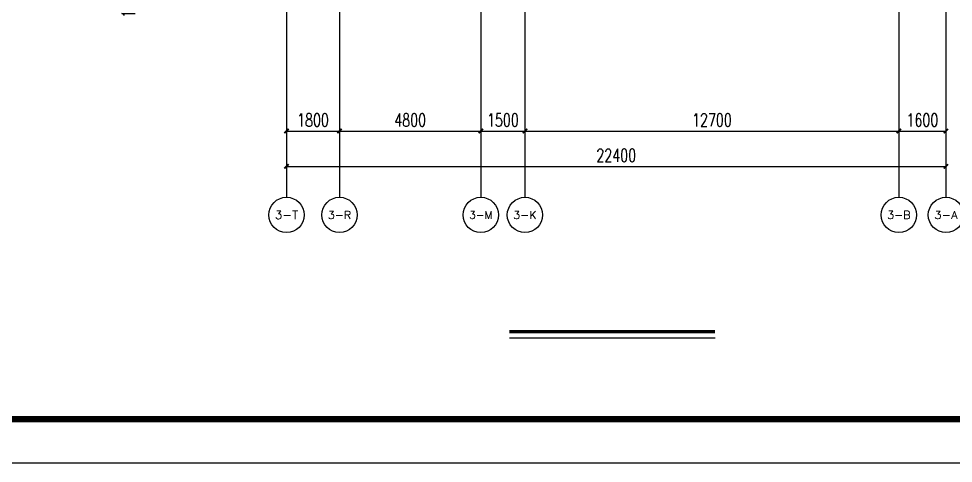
# Model space of a CAD drawing. Extents: x -59851 to 653804, y -249523 to 437614.
# Drawn here: x 413560 to 445307, y 348488 to 363590 of the extents above; entities that cross this region are included whole.
import ezdxf
from ezdxf.enums import TextEntityAlignment as Align

# ---------------------------------------------------------------- set-up
doc = ezdxf.new("R2010")
doc.units = 0
doc.header["$LTSCALE"] = 1000
doc.header["$MEASUREMENT"] = 0
for name, color, linetype in [('A-第三道尺寸线', 105, 'Continuous'), ('AXIS', 3, 'Continuous'), ('AXIS_TEXT', 7, 'Continuous'), ('DIM_SYMB', 3, 'Continuous'), ('DOTE', 16, 'Continuous'), ('LABEL_FIXBOX_PM', 7, 'Continuous'), ('LABEL_TXT_PM', 1, 'Continuous')]:
    doc.layers.add(name, color=color, linetype=linetype)
doc.styles.add('_TCH_AXIS', font='COMPLEX', dxfattribs={"bigfont": 'GBCBIG'})
doc.styles.add('_TCH_DIM_T3', font='SIMPLEX.shx', dxfattribs={"width": 0.705882, "bigfont": 'GBCBIG.shx'})
doc.styles.add('COMPLEX', font='COMPLEX')
doc.styles.add('LABEL_TXT_PM', font='pm_njadri_romans1.shx', dxfattribs={"width": 0.7, "bigfont": 'pm_njadri_hztxt.shx'})
doc.dimstyles.new('_TCH_ARCH&&150', dxfattribs={"dimtxt": 446.25, "dimasz": 150, "dimexe": 375, "dimexo": 450, "dimgap": 150, "dimtad": 1, "dimdec": 0, "dimzin": 0, "dimdsep": 46, "dimtxsty": '_TCH_DIM_T3', "dimblk": 'ARCHTICK', "dimcen": 0.09, "dimclrt": 7, "dimazin": 2, "dimtfac": 1, "dimtdec": 0, "dimtix": 1, "dimtmove": 2, "dimatfit": 3, "dimfxl": 0, "dimtolj": 1, "dimtzin": 0, "dimarcsym": 0})

# ---------------------------------------------------------------- blocks, each defined once
blk = doc.blocks.new('PMSheet_A1_20150113_5-3892016032414355901')
at = {"layer": 'LABEL_FIXBOX_PM'}
blk.add_lwpolyline([(0, 594), (841, 594), (841, 0), (0, 0)], close=True, dxfattribs=at)
at = {"layer": 'LABEL_FIXBOX_PM', "const_width": 1.4}
blk.add_lwpolyline([(831, 584), (25, 584), (25, 10), (831, 10)], close=True, dxfattribs=at)
at = {"layer": 'LABEL_TXT_PM', "style": 'LABEL_TXT_PM'}
for tag, height, width, p in [('修改图应说明理由', 4.5, 0.7, (788.35, 468.8)), ('出图章签名', 4.5, 0.7, (759.46, 338.09)), ('建设单位_U01', 4.5, 0.7, (800.9, 212.14)), ('建设单位', 4.5, 0.7, (800.9, 210.2)), ('建设单位_D01', 4.5, 0.7, (800.9, 207.4)), ('项目名称_U01', 4.5, 0.7, (800.9, 200.42)), ('项目名称', 4.5, 0.7, (800.9, 198.19)), ('项目名称_D01', 4.5, 0.7, (800.9, 195.3)), ('设计编号', 4.5, 0.6, (780.76, 187.9)), ('分项号', 4.5, 0.6, (820.26, 188)), ('项目经理', 4.5, 0.7, (780.26, 172)), ('项目经理签名', 4.5, 0.7, (810.18, 172.26)), ('审定', 4.5, 0.7, (780.26, 163.9)), ('审定签名', 4.5, 0.7, (810.18, 164.16)), ('审核', 4.5, 0.7, (780.26, 156)), ('审核签名', 4.5, 0.7, (810.18, 156.26)), ('项目负责', 4.5, 0.7, (780.26, 148)), ('项目负责签名', 4.5, 0.7, (810.18, 148.26)), ('专业负责', 4.5, 0.7, (780.26, 140)), ('专业负责签名', 4.5, 0.7, (810.18, 140.26)), ('校对', 4.5, 0.7, (780.26, 131.9)), ('校对签名', 4.5, 0.7, (810.18, 132.16)), ('设计签名', 4.5, 0.7, (810.18, 124.26)), ('设计', 4.5, 0.7, (780.26, 124)), ('绘制', 4.5, 0.7, (780.26, 115.9)), ('绘制签名', 4.5, 0.7, (810.18, 116.16)), ('方案_01', 4.5, 0.7, (780.26, 95.9)), ('方案_01签名', 4.5, 0.7, (810.18, 96.16)), ('方案_02签名', 4.5, 0.7, (810.18, 88.16)), ('方案_02', 4.5, 0.7, (780.26, 87.9)), ('方案_03', 4.5, 0.7, (780.29, 79.9)), ('方案_03签名', 4.5, 0.7, (810.2, 80.16)), ('方案_04', 4.5, 0.7, (780.26, 71.9)), ('方案_04签名', 4.5, 0.7, (810.18, 72.16)), ('图名_U02', 4.5, 0.7, (790.5, 60.2)), ('图名_U01', 4.5, 0.7, (790.5, 54.2)), ('图名', 4.5, 0.7, (790.5, 47.96)), ('图名_D01', 4.5, 0.7, (790.5, 42.4)), ('图名_D02', 4.5, 0.7, (790.5, 37)), ('图号', 3.5, 0.7, (760.97, 20.95)), ('图档号', 3.5, 0.7, (781.1, 20.95)), ('日期', 3.5, 0.7, (801.07, 20.95)), ('版本号', 3.5, 0.7, (820.27, 20.95))]:
    blk.add_attdef(tag, text='', height=height, dxfattribs=dict(at, width=width)).set_placement(p, align=Align.CENTER)
blk = doc.blocks.new('_ArchTick')
at = {"color": 0, "linetype": 'ByBlock', "const_width": 0.4}
blk.add_lwpolyline([(-0.5, -0.5), (0.5, 0.5)], dxfattribs=at)
blk = doc.blocks.new('*D3797')
at = {"layer": 'AXIS', "color": 0, "lineweight": -2, "transparency": 16777216}
for p, q in [((422657, 363074), (422657, 359399)), ((424457, 363074), (424457, 359399)), ((422657, 359774), (424457, 359774))]:
    blk.add_line(p, q, dxfattribs=at)
at = {"layer": 'Defpoints', "color": 0, "transparency": 16777216}
for p in [(422657, 363524), (424457, 363524), (424457, 359774)]:
    blk.add_point(p, dxfattribs=at)
at = {"layer": 'AXIS', "color": 0, "lineweight": -2, "transparency": 16777216, "xscale": 150, "yscale": 150, "zscale": 150, "rotation": 180}
blk.add_blockref('_ArchTick', (422657, 359774), dxfattribs=at)
at = {"layer": 'AXIS', "color": 0, "lineweight": -2, "transparency": 16777216, "xscale": 150, "yscale": 150, "zscale": 150}
blk.add_blockref('_ArchTick', (424457, 359774), dxfattribs=at)
at = {"layer": 'AXIS', "color": 7, "transparency": 16777216, "insert": (423557, 360147), "char_height": 446.2, "attachment_point": 5, "style": '_TCH_DIM_T3'}
blk.add_mtext('\\A1;1800', dxfattribs=at)
blk = doc.blocks.new('*D3798')
at = {"layer": 'AXIS', "color": 0, "lineweight": -2, "transparency": 16777216}
for p, q in [((424457, 363074), (424457, 359399)), ((429257, 363074), (429257, 359399)), ((424457, 359774), (429257, 359774))]:
    blk.add_line(p, q, dxfattribs=at)
at = {"layer": 'Defpoints', "color": 0, "transparency": 16777216}
for p in [(424457, 363524), (429257, 363524), (429257, 359774)]:
    blk.add_point(p, dxfattribs=at)
at = {"layer": 'AXIS', "color": 0, "lineweight": -2, "transparency": 16777216, "xscale": 150, "yscale": 150, "zscale": 150, "rotation": 180}
blk.add_blockref('_ArchTick', (424457, 359774), dxfattribs=at)
at = {"layer": 'AXIS', "color": 0, "lineweight": -2, "transparency": 16777216, "xscale": 150, "yscale": 150, "zscale": 150}
blk.add_blockref('_ArchTick', (429257, 359774), dxfattribs=at)
at = {"layer": 'AXIS', "color": 7, "transparency": 16777216, "insert": (426857, 360147), "char_height": 446.2, "attachment_point": 5, "style": '_TCH_DIM_T3'}
blk.add_mtext('\\A1;4800', dxfattribs=at)
blk = doc.blocks.new('*D3799')
at = {"layer": 'AXIS', "color": 0, "lineweight": -2, "transparency": 16777216}
for p, q in [((429257, 363074), (429257, 359399)), ((430757, 363074), (430757, 359399)), ((429257, 359774), (430757, 359774))]:
    blk.add_line(p, q, dxfattribs=at)
at = {"layer": 'Defpoints', "color": 0, "transparency": 16777216}
for p in [(429257, 363524), (430757, 363524), (430757, 359774)]:
    blk.add_point(p, dxfattribs=at)
at = {"layer": 'AXIS', "color": 0, "lineweight": -2, "transparency": 16777216, "xscale": 150, "yscale": 150, "zscale": 150, "rotation": 180}
blk.add_blockref('_ArchTick', (429257, 359774), dxfattribs=at)
at = {"layer": 'AXIS', "color": 0, "lineweight": -2, "transparency": 16777216, "xscale": 150, "yscale": 150, "zscale": 150}
blk.add_blockref('_ArchTick', (430757, 359774), dxfattribs=at)
at = {"layer": 'AXIS', "color": 7, "transparency": 16777216, "insert": (430007, 360147), "char_height": 446.2, "attachment_point": 5, "style": '_TCH_DIM_T3'}
blk.add_mtext('\\A1;1500', dxfattribs=at)
blk = doc.blocks.new('*D3800')
at = {"layer": 'AXIS', "color": 0, "lineweight": -2, "transparency": 16777216}
for p, q in [((430757, 363074), (430757, 359399)), ((443457, 363074), (443457, 359399)), ((430757, 359774), (443457, 359774))]:
    blk.add_line(p, q, dxfattribs=at)
at = {"layer": 'Defpoints', "color": 0, "transparency": 16777216}
for p in [(430757, 363524), (443457, 363524), (443457, 359774)]:
    blk.add_point(p, dxfattribs=at)
at = {"layer": 'AXIS', "color": 0, "lineweight": -2, "transparency": 16777216, "xscale": 150, "yscale": 150, "zscale": 150, "rotation": 180}
blk.add_blockref('_ArchTick', (430757, 359774), dxfattribs=at)
at = {"layer": 'AXIS', "color": 0, "lineweight": -2, "transparency": 16777216, "xscale": 150, "yscale": 150, "zscale": 150}
blk.add_blockref('_ArchTick', (443457, 359774), dxfattribs=at)
at = {"layer": 'AXIS', "color": 7, "transparency": 16777216, "insert": (437107, 360147), "char_height": 446.2, "attachment_point": 5, "style": '_TCH_DIM_T3'}
blk.add_mtext('\\A1;12700', dxfattribs=at)
blk = doc.blocks.new('*D3801')
at = {"layer": 'AXIS', "color": 0, "lineweight": -2, "transparency": 16777216}
for p, q in [((443457, 363074), (443457, 359399)), ((445057, 363074), (445057, 359399)), ((443457, 359774), (445057, 359774))]:
    blk.add_line(p, q, dxfattribs=at)
at = {"layer": 'Defpoints', "color": 0, "transparency": 16777216}
for p in [(443457, 363524), (445057, 363524), (445057, 359774)]:
    blk.add_point(p, dxfattribs=at)
at = {"layer": 'AXIS', "color": 0, "lineweight": -2, "transparency": 16777216, "xscale": 150, "yscale": 150, "zscale": 150, "rotation": 180}
blk.add_blockref('_ArchTick', (443457, 359774), dxfattribs=at)
at = {"layer": 'AXIS', "color": 0, "lineweight": -2, "transparency": 16777216, "xscale": 150, "yscale": 150, "zscale": 150}
blk.add_blockref('_ArchTick', (445057, 359774), dxfattribs=at)
at = {"layer": 'AXIS', "color": 7, "transparency": 16777216, "insert": (444257, 360147), "char_height": 446.2, "attachment_point": 5, "style": '_TCH_DIM_T3'}
blk.add_mtext('\\A1;1600', dxfattribs=at)
blk = doc.blocks.new('*D3802')
at = {"layer": 'AXIS', "color": 0, "lineweight": -2, "transparency": 16777216}
for p, q in [((422657, 363074), (422657, 358199)), ((445057, 363074), (445057, 358199)), ((422657, 358574), (445057, 358574))]:
    blk.add_line(p, q, dxfattribs=at)
at = {"layer": 'Defpoints', "color": 0, "transparency": 16777216}
for p in [(422657, 363524), (445057, 363524), (445057, 358574)]:
    blk.add_point(p, dxfattribs=at)
at = {"layer": 'AXIS', "color": 0, "lineweight": -2, "transparency": 16777216, "xscale": 150, "yscale": 150, "zscale": 150, "rotation": 180}
blk.add_blockref('_ArchTick', (422657, 358574), dxfattribs=at)
at = {"layer": 'AXIS', "color": 0, "lineweight": -2, "transparency": 16777216, "xscale": 150, "yscale": 150, "zscale": 150}
blk.add_blockref('_ArchTick', (445057, 358574), dxfattribs=at)
at = {"layer": 'AXIS', "color": 7, "transparency": 16777216, "insert": (433857, 358947), "char_height": 446.2, "attachment_point": 5, "style": '_TCH_DIM_T3'}
blk.add_mtext('\\A1;22400', dxfattribs=at)
blk = doc.blocks.new('*D4058')
at = {"layer": 'A-第三道尺寸线', "color": 0, "lineweight": -2, "transparency": 16777216}
for p, q in [((418492, 364588), (417328, 364588)), ((417703, 364588), (417703, 364738)), ((417703, 364438), (417703, 364588)), ((418492, 364438), (417328, 364438)), ((417703, 364438), (417703, 364288))]:
    blk.add_line(p, q, dxfattribs=at)
at = {"layer": 'Defpoints', "color": 0, "transparency": 16777216}
for p in [(417703, 364588), (418942, 364588), (418942, 364438)]:
    blk.add_point(p, dxfattribs=at)
at = {"layer": 'A-第三道尺寸线', "color": 0, "lineweight": -2, "transparency": 16777216, "xscale": 150, "yscale": 150, "zscale": 150}
for p, rotation in [((417703, 364588), 270), ((417703, 364438), 90)]:
    blk.add_blockref('_ArchTick', p, dxfattribs=dict(at, rotation=rotation))
at = {"layer": 'A-第三道尺寸线', "color": 7, "transparency": 16777216, "insert": (417291, 364025), "char_height": 446.2, "attachment_point": 5, "rotation": 90, "style": '_TCH_DIM_T3'}
blk.add_mtext('\\A1;150', dxfattribs=at)
blk = doc.blocks.new('_AXISO')
blk.add_circle((0, 0), 0.5)
at = {"layer": 'AXIS_TEXT', "style": 'COMPLEX', "width": 1.041667}
blk.add_attdef('A', text='', height=0.56, dxfattribs=at).set_placement((-0.25, -0.28), (0.25, -0.28), align=Align.FIT)

msp = doc.modelspace()

# ---------------------------------------------------------------- linework, layer by layer
at = {"layer": 'AXIS'}
for p, q in [((422657.3, 363523.9), (422657.3, 357523.9)), ((424457.3, 363523.9), (424457.3, 357523.9)), ((429257.3, 363523.9), (429257.3, 357523.9)), ((430757.3, 363523.9), (430757.3, 357523.9)), ((443457.3, 363523.9), (443457.3, 357523.9)), ((445057.3, 363523.9), (445057.3, 357523.9))]:
    msp.add_line(p, q, dxfattribs=at)
at = {"layer": 'DIM_SYMB', "const_width": 105}
msp.add_lwpolyline([(430228.7, 352958.2), (437213.8, 352958.2)], dxfattribs=at)
at = {"layer": 'DIM_SYMB'}
msp.add_lwpolyline([(430228.7, 352748.2), (437213.8, 352748.2)], dxfattribs=at)
at = {"layer": 'DOTE'}
for p, q in [((422657.3, 423848.2), (422657.3, 363523.9)), ((424457.3, 423848.2), (424457.3, 363523.9)), ((429257.3, 423848.2), (429257.3, 363523.9)), ((430757.3, 423848.2), (430757.3, 363523.9)), ((443457.3, 423848.2), (443457.3, 363523.9)), ((445057.3, 423848.2), (445057.3, 363523.9))]:
    msp.add_line(p, q, dxfattribs=at)

# ---------------------------------------------------------------- block references
at = {"xscale": 150, "yscale": 150, "zscale": 150}
msp.add_blockref('PMSheet_A1_20150113_5-3892016032414355901', (401477.5, 348488), dxfattribs=at)
at = {"layer": 'AXIS'}
ref = msp.add_blockref('_AXISO', (422657.3, 356923.9), dxfattribs=dict(at, xscale=1200, yscale=1200, zscale=1200))
ref.add_attrib('A', '3-T', dxfattribs={"layer": 'AXIS_TEXT', "height": 277.49, "style": '_TCH_AXIS'}).set_placement((422260.9, 356785.1), (423053.7, 356785.1), align=Align.FIT)
ref = msp.add_blockref('_AXISO', (424457.3, 356923.9), dxfattribs=dict(at, xscale=1200, yscale=1200, zscale=1200))
ref.add_attrib('A', '3-R', dxfattribs={"layer": 'AXIS_TEXT', "height": 265.63, "style": '_TCH_AXIS'}).set_placement((424058.9, 356791.1), (424855.8, 356791.1), align=Align.FIT)
ref = msp.add_blockref('_AXISO', (429257.3, 356923.9), dxfattribs=dict(at, xscale=1200, yscale=1200, zscale=1200))
ref.add_attrib('A', '3-M', dxfattribs={"layer": 'AXIS_TEXT', "height": 254.69, "style": '_TCH_AXIS'}).set_placement((428857.1, 356796.5), (429657.5, 356796.5), align=Align.FIT)
ref = msp.add_blockref('_AXISO', (430757.3, 356923.9), dxfattribs=dict(at, xscale=1200, yscale=1200, zscale=1200))
ref.add_attrib('A', '3-K', dxfattribs={"layer": 'AXIS_TEXT', "height": 261.89, "style": '_TCH_AXIS'}).set_placement((430358.2, 356792.9), (431156.4, 356792.9), align=Align.FIT)
ref = msp.add_blockref('_AXISO', (443457.3, 356923.9), dxfattribs=dict(at, xscale=1200, yscale=1200, zscale=1200))
ref.add_attrib('A', '3-B', dxfattribs={"layer": 'AXIS_TEXT', "height": 269.48, "style": '_TCH_AXIS'}).set_placement((443059.5, 356789.1), (443855.1, 356789.1), align=Align.FIT)
ref = msp.add_blockref('_AXISO', (445057.3, 356923.9), dxfattribs=dict(at, xscale=1200, yscale=1200, zscale=1200))
ref.add_attrib('A', '3-A', dxfattribs={"layer": 'AXIS_TEXT', "height": 265.63, "style": '_TCH_AXIS'}).set_placement((444658.9, 356791.1), (445455.8, 356791.1), align=Align.FIT)

# ---------------------------------------------------------------- dimensions: what is measured, and where the dimension line sits
at = {"layer": 'A-第三道尺寸线'}
dim = msp.add_linear_dim(base=(417703.3, 364587.8), p1=(418941.6, 364437.8), p2=(418941.6, 364587.8), angle=90, dimstyle='_TCH_ARCH&&150', dxfattribs=at)
dim.commit()
dim.dimension.update_dxf_attribs({"geometry": '*D4058', "text_midpoint": (417290.8, 364025.3), "dimtype": 161})
at = {"layer": 'AXIS'}
for p1, p2, distance, picture, middle in [((422657.3, 363523.9), (424457.3, 363523.9), -3750, '*D3797', (423557.3, 360147)), ((422657.3, 363523.9), (445057.3, 363523.9), -4950, '*D3802', (433857.3, 358947)), ((424457.3, 363523.9), (429257.3, 363523.9), -3750, '*D3798', (426857.3, 360147)), ((429257.3, 363523.9), (430757.3, 363523.9), -3750, '*D3799', (430007.3, 360147)), ((430757.3, 363523.9), (443457.3, 363523.9), -3750, '*D3800', (437107.3, 360147)), ((443457.3, 363523.9), (445057.3, 363523.9), -3750, '*D3801', (444257.3, 360147))]:
    dim = msp.add_aligned_dim(p1=p1, p2=p2, distance=distance, dimstyle='_TCH_ARCH&&150', dxfattribs=at)
    dim.commit()
    dim.dimension.update_dxf_attribs({"geometry": picture, "text_midpoint": middle})

doc.saveas('drawing.dxf')
